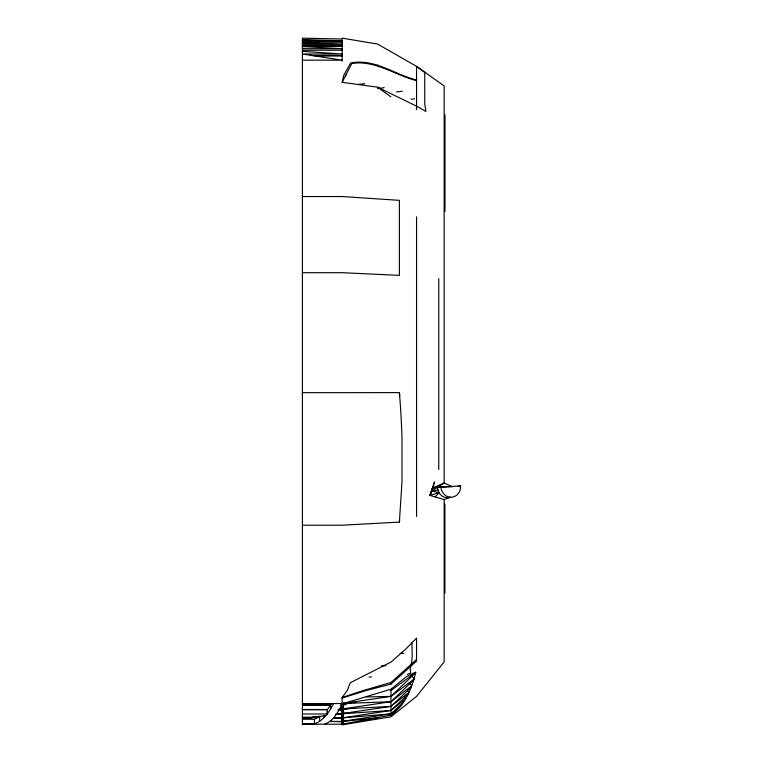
<?xml version="1.0" encoding="UTF-8"?>
<svg xmlns="http://www.w3.org/2000/svg" width="763" height="763" viewBox="0 0 763 763"><rect width="100%" height="100%" fill="white"/><g stroke="black" fill="none" stroke-linecap="round" stroke-linejoin="round"><path stroke-width="1.14" d="M302.415 525.202L342.148 525.202L399.392 522.121L401.987 481.758L401.987 438.21A314.232 110.282 82.3 0 0 399.392 392.63L302.415 392.678M341.652 721.464L342.148 724.182L390.98 715.198C405 705.165 412.01 688.436 415.749 672.165L406.259 676.733L390.98 689.227L342.148 703.877C338.286 711.889 333.565 720.806 324.78 724.182M430.466 494.166L434.624 481.901L430.017 495.445L444.152 499.593L450.351 497.228A10.806 9.862 82.2 0 1 438.973 492.707L431.6 490.933L430.017 495.445L438.973 492.707L437.323 487.376L444.152 483.017L452.306 486.708M424.714 72.227L424.753 103.959L425.926 111.474L416.55 106.143L377.513 87.173L342.148 82.309L351.819 63.482C375.129 59.857 394.862 75.136 416.55 80.64M345.544 75.709L345.916 74.984M331.6 703.324L330.617 705.136L302.415 705.136M313.603 724.182C323.207 721.045 329.234 712.184 333.555 703.553M302.415 704.888L330.617 704.888L327.394 709.695L302.415 709.695M342.148 724.182L342.148 697.535L347.413 690.229L350.198 682.79L390.98 662.084L405.687 649.141L416.55 638.106L416.55 661.082L390.98 684.096L365.324 690.753L342.148 698.069M435.225 496.971L438.973 492.707M302.415 709.514L327.394 709.514L327.222 713.987L302.415 713.987M415.635 672.661L390.98 696.39L344.79 703.162M414.032 679.614L390.98 701.702L342.148 708.989L341.051 704.583M410.942 687.425L390.98 706.404L336.159 714.454M416.55 659.499L390.98 682.475L362.387 690.782L342.148 697.535M407.976 694.483L390.98 710.458L342.148 717.945L341.309 713.958L335.749 713.958M403.761 702.017L390.98 713.853L342.148 721.416L341.328 717.23M401.71 705.222L390.98 713.853L342.148 717.945L341.28 713.539M390.98 690.515L415.701 672.403M439.631 487.271L437.323 487.376L431.6 490.933L430.017 495.445L432.545 488.034L444.152 483.017L444.152 85.914L416.55 66.352L377.513 44.035L342.148 38.15M302.415 719.251L314.394 719.251L319.621 716.848L319.621 721.416M407.471 674.444L410.732 672.985L410.151 668.693L411.81 661.407L412.192 655.627L411.906 642.827M302.415 717.983L310.684 717.983L325.782 715.589M342.148 724.85L390.98 716.8L416.55 696.39L444.152 661.95L444.152 499.689M343.541 709.342L349.349 708.465M351.676 708.112L354.003 707.759M343.379 704.23L351.514 703.019M353.841 702.675L356.168 702.322M438.229 487.309L441.224 486.899M457.686 486.346L459.679 486.079M437.323 487.376L432.64 487.996L431.6 490.933L437.828 490.151M376.96 717.945L342.148 721.416L341.414 717.43M342.444 713.443L345.935 713.147M345.83 708.884L339.697 708.989L339.697 709.619L343.493 709.619M341.214 709.695L342.148 713.796L390.98 710.458L405.668 698.803L404.352 697.01M343.541 704.764L345.858 704.64M441.539 487.166L452.583 486.67M343.56 703.496L390.98 701.702L411.686 685.823L409.597 683.038M366.221 696.972L390.98 696.39L414.242 678.936L411.419 675.236M302.415 40.716L342.148 40.706M302.415 41.116L342.148 41.116L302.415 40.077M302.415 42.795L342.148 42.766M302.415 44.359L342.148 44.359L302.415 42.738M302.415 45.961L342.148 45.961M302.415 46.009L342.148 46.009M302.415 48.689L342.148 48.689L302.415 46.524M302.415 50.282L342.148 50.205M310.598 55.518L342.148 55.518M315.272 55.937L342.148 55.937M302.415 60.172L342.148 60.172L302.415 54.001L342.148 54.001L302.415 51.35M302.415 196.539L342.148 196.539L399.392 200.345L399.392 275.386L342.148 272.687L302.415 272.687M400.174 653.376L403.646 653.376M381.49 665.756L385.964 665.756M368.968 677.029L371.552 677.029M302.415 703.553L342.148 703.553M342.148 703.877L343.493 703.877M337.818 709.809L341.309 709.809M336.655 713.796L343.493 713.796M342.148 714.349L343.493 714.349M318.114 716.352L320.355 716.352L319.621 716.982L313.698 716.982M312.735 716.848L319.621 716.848M302.415 717.191L316.368 717.191M302.415 717.821L312.143 717.821M343.493 717.945L333.526 717.945L343.493 718.355M343.493 721.416L330.102 721.416L343.493 721.846M302.415 723.763L314.518 723.763L314.394 719.251M302.415 724.182L343.493 724.182L343.493 702.656M302.415 39.838L342.148 40.716M416.55 80.048C394.719 74.612 373.984 58.026 350.589 63.062L343.846 75.098L342.148 82.309M377.513 87.173L390.837 96.787M424.714 72.39L416.55 66.352L416.55 109.576M407.509 690.572L408.882 692.423L390.98 706.404L342.148 708.989L341.214 704.888M341.175 709.199L342.148 713.796M444.982 114.898L444.982 211.532M444.915 503.99L444.915 593.118M438.763 278.581L438.763 469.512M416.55 216.826L416.55 516.494M390.98 682.475L390.98 684.096M390.98 689.227L390.98 715.198M377.513 64.922L377.513 65.551M342.148 61.078L342.148 39.027L302.415 38.15L302.415 724.85M330.617 704.888L330.617 708.989M327.394 709.514L327.394 713.796M323.665 715.732L323.665 717.945M399.392 392.63A690.067 636.8 30.5 0 1 399.717 395.883M399.612 519.985A690.067 636.8 30.5 0 1 399.392 522.121M414.547 98.77A4.721 1.259 0 0 1 411.209 99.142M402.292 91.14A9.442 2.508 0 0 1 396.436 91.865M364.79 83.539A9.442 2.508 0 0 1 358.944 84.264M384.18 87.583A9.442 2.508 0 0 1 377.513 88.317M460.585 486.012L440.871 486.889A10.806 9.862 82.2 0 0 451.372 497.228A10.806 9.862 82.2 0 0 460.585 486.012"/></g></svg>
